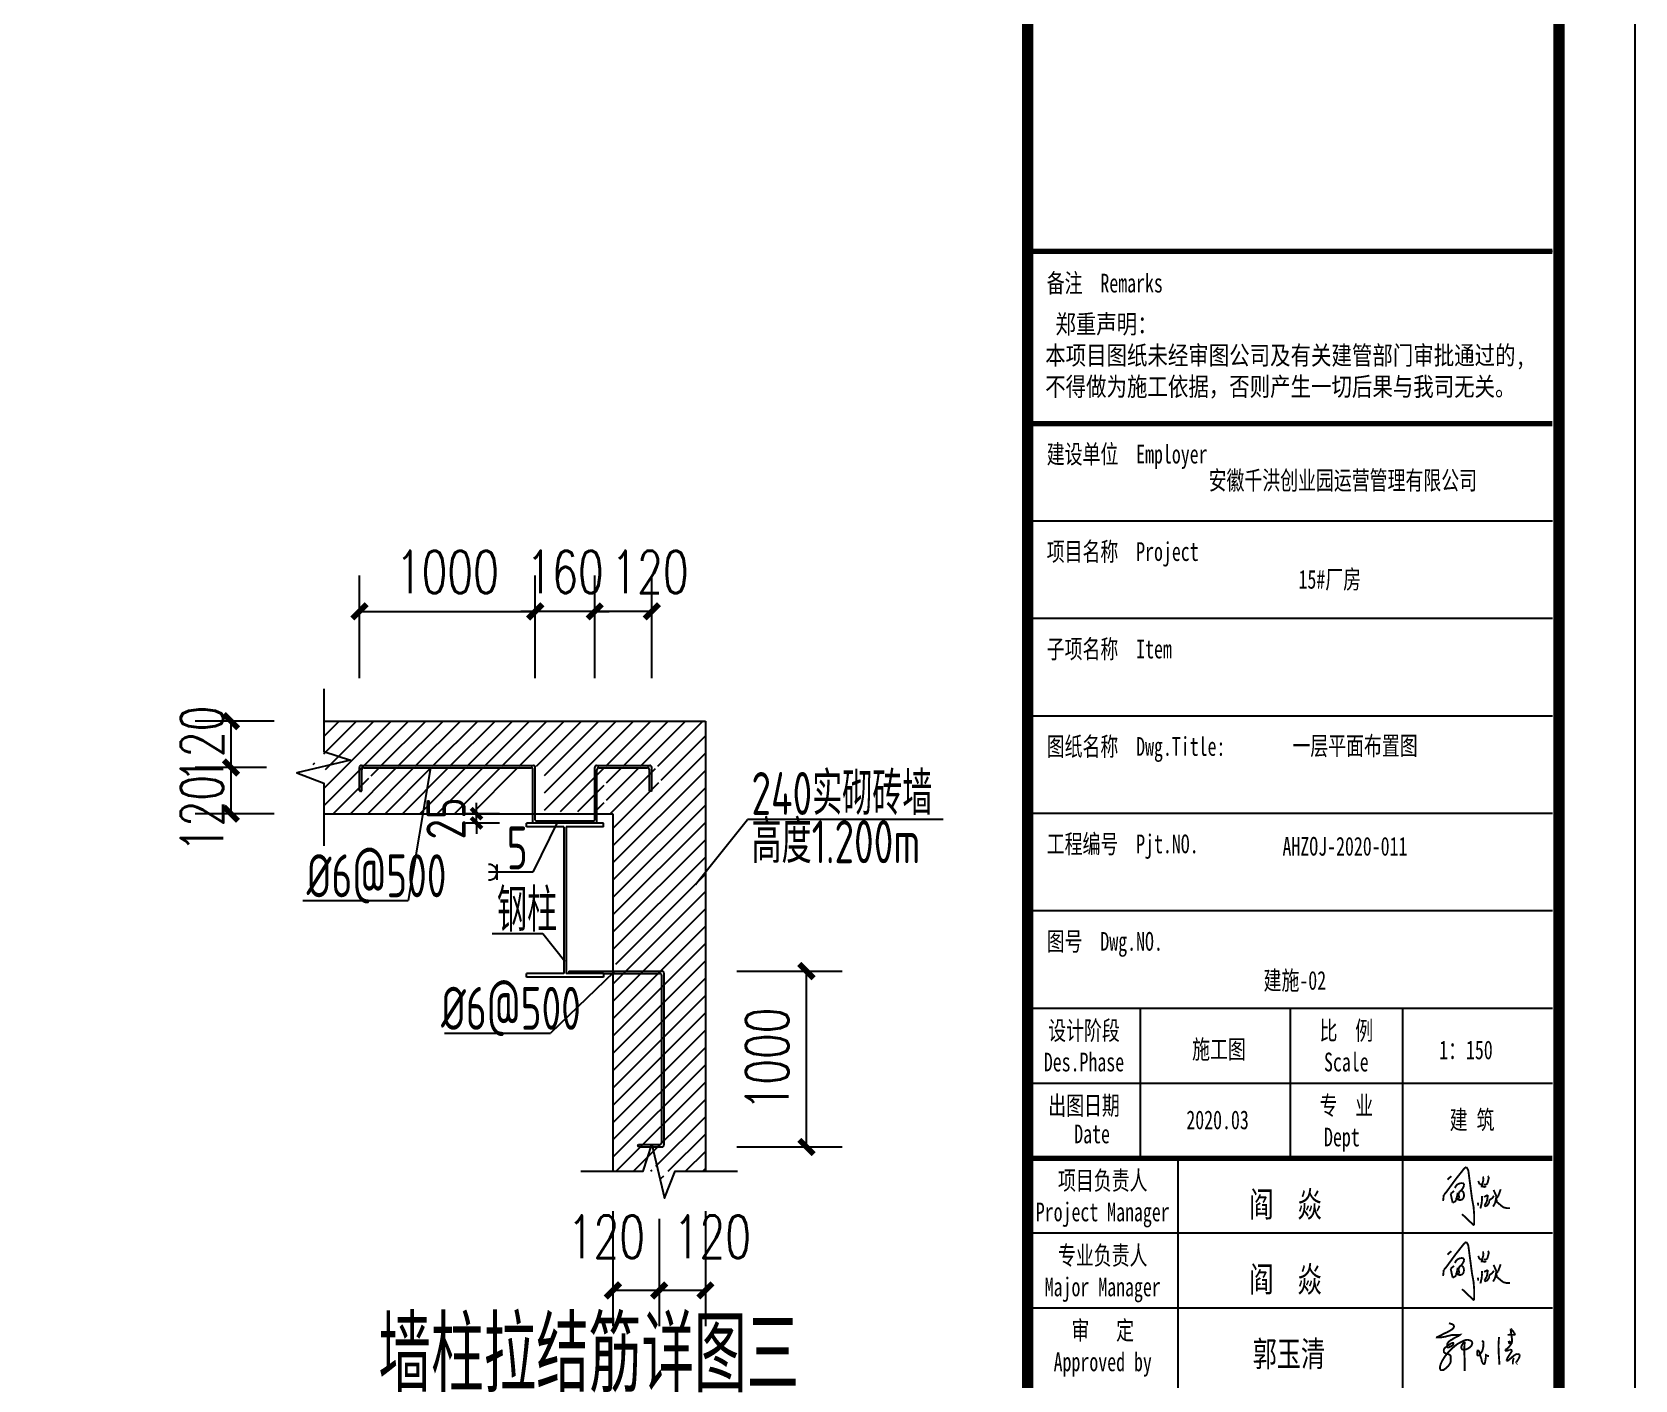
# Model space of a CAD drawing. Extents: x 177291 to 1288761, y 177638 to 322898.
# Drawn here: x 381941 to 404341, y 262986 to 281823 of the extents above; entities that cross this region are included whole.
import ezdxf
from ezdxf.enums import TextEntityAlignment as Align

# ---------------------------------------------------------------- set-up
doc = ezdxf.new("R2010")
doc.units = 0
doc.header["$LTSCALE"] = 1000
for name, color, linetype in [('AXIS', 3, 'Continuous'), ('GZ', 50, 'Continuous'), ('PUB_TITLE', 4, 'Continuous'), ('TEXT', 7, 'Continuous'), ('图框文字', 120, 'Continuous'), ('填充', 251, 'Continuous')]:
    doc.layers.add(name, color=color, linetype=linetype)
doc.styles.add('_gyy_title_ST', font='', dxfattribs={"width": 0.8})
doc.styles.add('_TCH_DIM_T3', font='SIMPLEX', dxfattribs={"width": 0.705882, "bigfont": 'GBCBIG'})
doc.styles.add('TSSD_Dimension', font='Tssdeng.shx', dxfattribs={"width": 0.8, "bigfont": 'hztxt.shx'})
doc.styles.add('TSSD_Norm', font='tssdeng.shx', dxfattribs={"bigfont": 'hztxt.shx'})
doc.styles.get('_gyy_title_ST').set_extended_font_data('SimSun')
doc.dimstyles.new('TCH-200-1', dxfattribs={"dimtxt": 595, "dimasz": 200, "dimexe": 500, "dimexo": 600, "dimgap": 252.5, "dimtad": 1, "dimdec": 0, "dimzin": 0, "dimdsep": 46, "dimtxsty": '_TCH_DIM_T3', "dimblk": 'ARCHTICK', "dimcen": 0.09, "dimclrd": 3, "dimclre": 3, "dimclrt": 7, "dimazin": 2, "dimtfac": 1, "dimtdec": 0, "dimtix": 1, "dimtmove": 2, "dimatfit": 3, "dimfxl": 1, "dimtolj": 1, "dimtzin": 0, "dimarcsym": 0})
doc.dimstyles.new('TSSD_150_150', dxfattribs={"dimtxt": 550, "dimasz": 150, "dimexe": 150, "dimexo": 375, "dimgap": 150, "dimtad": 1, "dimdec": 0, "dimzin": 0, "dimdsep": 46, "dimtxsty": 'TSSD_Dimension', "dimblk": 'ARCHTICK', "dimcen": 0, "dimdle": 150, "dimclrd": 256, "dimclre": 256, "dimclrt": 7, "dimadec": 0, "dimazin": 0, "dimtfac": 1, "dimtdec": 0, "dimtix": 1, "dimtmove": 2, "dimatfit": 3, "dimfxl": 1, "dimtolj": 1, "dimtzin": 0, "dimarcsym": 0})

# ---------------------------------------------------------------- blocks, each defined once
blk = doc.blocks.new('_ArchTick')
at = {"color": 0, "linetype": 'ByBlock', "const_width": 0.4}
blk.add_lwpolyline([(-0.5, -0.5), (0.5, 0.5)], dxfattribs=at)
blk = doc.blocks.new('*D367')
at = {"layer": 'AXIS', "color": 3, "lineweight": -2, "transparency": 16777216}
for p, q in [((385219, 271546), (384221, 271546)), ((384721, 271546), (384721, 270899)), ((385327, 270899), (384221, 270899))]:
    blk.add_line(p, q, dxfattribs=at)
at = {"layer": 'Defpoints', "color": 0, "transparency": 16777216}
for p in [(385819, 271546), (384721, 270899), (385927, 270899)]:
    blk.add_point(p, dxfattribs=at)
at = {"layer": 'AXIS', "color": 3, "lineweight": -2, "transparency": 16777216, "xscale": 200, "yscale": 200, "zscale": 200}
for p, rotation in [((384721, 271546), 90), ((384721, 270899), 270)]:
    blk.add_blockref('_ArchTick', p, dxfattribs=dict(at, rotation=rotation))
at = {"layer": 'AXIS', "color": 7, "transparency": 16777216, "insert": (384316, 270900), "char_height": 595, "attachment_point": 5, "rotation": 90, "style": '_TCH_DIM_T3'}
blk.add_mtext('\\A1;120', dxfattribs=at)
blk = doc.blocks.new('*D368')
at = {"color": 3, "linetype": 'ByBlock', "lineweight": -2, "transparency": 16777216}
for p, q in [((385327, 272193), (384221, 272193)), ((384721, 272193), (384721, 271546)), ((385219, 271546), (384221, 271546))]:
    blk.add_line(p, q, dxfattribs=at)
at = {"layer": 'Defpoints', "color": 0, "linetype": 'ByBlock', "transparency": 16777216}
for p in [(385927, 272193), (384721, 271546), (385819, 271546)]:
    blk.add_point(p, dxfattribs=at)
at = {"color": 3, "linetype": 'ByBlock', "lineweight": -2, "transparency": 16777216, "xscale": 200, "yscale": 200, "zscale": 200}
for p, rotation in [((384721, 272193), 90), ((384721, 271546), 270)]:
    blk.add_blockref('_ArchTick', p, dxfattribs=dict(at, rotation=rotation))
at = {"color": 7, "linetype": 'ByBlock', "transparency": 16777216, "insert": (384316, 271869), "char_height": 595, "attachment_point": 5, "rotation": 90, "style": '_TCH_DIM_T3'}
blk.add_mtext('\\A1;120', dxfattribs=at)
blk = doc.blocks.new('*D369')
at = {"layer": 'AXIS', "color": 3, "lineweight": -2, "transparency": 16777216}
for p, q in [((391789, 268700), (393263, 268700)), ((392763, 266242), (392763, 268700)), ((391789, 266242), (393263, 266242))]:
    blk.add_line(p, q, dxfattribs=at)
at = {"layer": 'Defpoints', "color": 0, "transparency": 16777216}
for p in [(391189, 268700), (392763, 268700), (391189, 266242)]:
    blk.add_point(p, dxfattribs=at)
at = {"layer": 'AXIS', "color": 3, "lineweight": -2, "transparency": 16777216, "xscale": 200, "yscale": 200, "zscale": 200}
for p, rotation in [((392763, 268700), 90), ((392763, 266242), 270)]:
    blk.add_blockref('_ArchTick', p, dxfattribs=dict(at, rotation=rotation))
at = {"layer": 'AXIS', "color": 7, "transparency": 16777216, "insert": (392213, 267471), "char_height": 595, "attachment_point": 5, "rotation": 90, "style": '_TCH_DIM_T3'}
blk.add_mtext('\\A1;1000', dxfattribs=at)
blk = doc.blocks.new('*D370')
at = {"layer": 'AXIS', "color": 3, "lineweight": -2, "transparency": 16777216}
for p, q in [((390058, 265346), (390058, 263736)), ((390705, 265238), (390705, 263736)), ((390705, 264236), (390058, 264236))]:
    blk.add_line(p, q, dxfattribs=at)
at = {"layer": 'Defpoints', "color": 0, "transparency": 16777216}
for p in [(390058, 265946), (390705, 265838), (390058, 264236)]:
    blk.add_point(p, dxfattribs=at)
at = {"layer": 'AXIS', "color": 3, "lineweight": -2, "transparency": 16777216, "xscale": 200, "yscale": 200, "zscale": 200, "rotation": 180}
blk.add_blockref('_ArchTick', (390058, 264236), dxfattribs=at)
at = {"layer": 'AXIS', "color": 3, "lineweight": -2, "transparency": 16777216, "xscale": 200, "yscale": 200, "zscale": 200}
blk.add_blockref('_ArchTick', (390705, 264236), dxfattribs=at)
at = {"layer": 'AXIS', "color": 7, "transparency": 16777216, "insert": (389966, 264987), "char_height": 595, "attachment_point": 5, "style": '_TCH_DIM_T3'}
blk.add_mtext('\\A1;120', dxfattribs=at)
blk = doc.blocks.new('*D371')
at = {"layer": 'AXIS', "color": 3, "lineweight": -2, "transparency": 16777216}
for p, q in [((390705, 265238), (390705, 263736)), ((391352, 265346), (391352, 263736)), ((391352, 264236), (390705, 264236))]:
    blk.add_line(p, q, dxfattribs=at)
at = {"layer": 'Defpoints', "color": 0, "transparency": 16777216}
for p in [(391352, 265946), (390705, 265838), (390705, 264236)]:
    blk.add_point(p, dxfattribs=at)
at = {"layer": 'AXIS', "color": 3, "lineweight": -2, "transparency": 16777216, "xscale": 200, "yscale": 200, "zscale": 200, "rotation": 180}
blk.add_blockref('_ArchTick', (390705, 264236), dxfattribs=at)
at = {"layer": 'AXIS', "color": 3, "lineweight": -2, "transparency": 16777216, "xscale": 200, "yscale": 200, "zscale": 200}
blk.add_blockref('_ArchTick', (391352, 264236), dxfattribs=at)
at = {"layer": 'AXIS', "color": 7, "transparency": 16777216, "insert": (391447, 264987), "char_height": 595, "attachment_point": 5, "style": '_TCH_DIM_T3'}
blk.add_mtext('\\A1;120', dxfattribs=at)
blk = doc.blocks.new('*D372')
at = {"layer": 'AXIS', "linetype": 'ByBlock', "lineweight": -2, "transparency": 16777216}
for p, q in [((388152, 270899), (388152, 271049)), ((388475, 270899), (388002, 270899)), ((388152, 270769), (388152, 270899)), ((388475, 270769), (388002, 270769)), ((388152, 270769), (388152, 270619))]:
    blk.add_line(p, q, dxfattribs=at)
at = {"layer": 'Defpoints', "color": 0, "linetype": 'ByBlock', "transparency": 16777216}
for p in [(388152, 270899), (388850, 270899), (388850, 270769)]:
    blk.add_point(p, dxfattribs=at)
at = {"layer": 'AXIS', "linetype": 'ByBlock', "lineweight": -2, "transparency": 16777216, "xscale": 150, "yscale": 150, "zscale": 150}
for p, rotation in [((388152, 270899), 270), ((388152, 270769), 90)]:
    blk.add_blockref('_ArchTick', p, dxfattribs=dict(at, rotation=rotation))
at = {"layer": 'AXIS', "color": 7, "linetype": 'ByBlock', "transparency": 16777216, "insert": (387727, 270834), "char_height": 550, "attachment_point": 5, "rotation": 90, "style": 'TSSD_Dimension'}
blk.add_mtext('\\A1;25', dxfattribs=at)
blk = doc.blocks.new('*D373')
at = {"layer": 'AXIS', "color": 3, "lineweight": -2, "transparency": 16777216}
for p, q in [((389804, 272793), (389804, 274227)), ((390601, 272793), (390601, 274227)), ((390601, 273727), (389804, 273727))]:
    blk.add_line(p, q, dxfattribs=at)
at = {"layer": 'Defpoints', "color": 0, "transparency": 16777216}
for p in [(389804, 273727), (389804, 272193), (390601, 272193)]:
    blk.add_point(p, dxfattribs=at)
at = {"layer": 'AXIS', "color": 3, "lineweight": -2, "transparency": 16777216, "xscale": 200, "yscale": 200, "zscale": 200, "rotation": 180}
blk.add_blockref('_ArchTick', (389804, 273727), dxfattribs=at)
at = {"layer": 'AXIS', "color": 3, "lineweight": -2, "transparency": 16777216, "xscale": 200, "yscale": 200, "zscale": 200}
blk.add_blockref('_ArchTick', (390601, 273727), dxfattribs=at)
at = {"layer": 'AXIS', "color": 7, "transparency": 16777216, "insert": (390576, 274277), "char_height": 595, "attachment_point": 5, "style": '_TCH_DIM_T3'}
blk.add_mtext('\\A1;120', dxfattribs=at)
blk = doc.blocks.new('*D374')
at = {"layer": 'AXIS', "color": 3, "lineweight": -2, "transparency": 16777216}
for p, q in [((388974, 272793), (388974, 274227)), ((389804, 272793), (389804, 274227)), ((388974, 273727), (388774, 273727)), ((389804, 273727), (388974, 273727)), ((389804, 273727), (390004, 273727))]:
    blk.add_line(p, q, dxfattribs=at)
at = {"layer": 'Defpoints', "color": 0, "transparency": 16777216}
for p in [(388974, 273727), (388974, 272193), (389804, 272193)]:
    blk.add_point(p, dxfattribs=at)
at = {"layer": 'AXIS', "color": 3, "lineweight": -2, "transparency": 16777216, "xscale": 200, "yscale": 200, "zscale": 200}
blk.add_blockref('_ArchTick', (388974, 273727), dxfattribs=at)
at = {"layer": 'AXIS', "color": 3, "lineweight": -2, "transparency": 16777216, "xscale": 200, "yscale": 200, "zscale": 200, "rotation": 180}
blk.add_blockref('_ArchTick', (389804, 273727), dxfattribs=at)
at = {"layer": 'AXIS', "color": 7, "transparency": 16777216, "insert": (389389, 274277), "char_height": 595, "attachment_point": 5, "style": '_TCH_DIM_T3'}
blk.add_mtext('\\A1;160', dxfattribs=at)
blk = doc.blocks.new('*D375')
at = {"layer": 'AXIS', "color": 3, "lineweight": -2, "transparency": 16777216}
for p, q in [((386517, 272793), (386517, 274227)), ((388974, 272793), (388974, 274227)), ((386517, 273727), (388974, 273727))]:
    blk.add_line(p, q, dxfattribs=at)
at = {"layer": 'Defpoints', "color": 0, "transparency": 16777216}
for p in [(388974, 273727), (386517, 272193), (388974, 272193)]:
    blk.add_point(p, dxfattribs=at)
at = {"layer": 'AXIS', "color": 3, "lineweight": -2, "transparency": 16777216, "xscale": 200, "yscale": 200, "zscale": 200, "rotation": 180}
blk.add_blockref('_ArchTick', (386517, 273727), dxfattribs=at)
at = {"layer": 'AXIS', "color": 3, "lineweight": -2, "transparency": 16777216, "xscale": 200, "yscale": 200, "zscale": 200}
blk.add_blockref('_ArchTick', (388974, 273727), dxfattribs=at)
at = {"layer": 'AXIS', "color": 7, "transparency": 16777216, "insert": (387745, 274277), "char_height": 595, "attachment_point": 5, "style": '_TCH_DIM_T3'}
blk.add_mtext('\\A1;1000', dxfattribs=at)
blk = doc.blocks.new('asdf')
at = {"color": 2, "lineweight": 25, "const_width": 25}
for points in [[(2531180, 1895021), (2531310, 1895199)], [(2531201, 1895196), (2531253, 1895242)], [(2531310, 1895199), (2531428, 1895348)], [(2531428, 1895348), (2531455, 1895365)], [(2531455, 1895365), (2531480, 1895318)], [(2531480, 1895318), (2531529, 1894945)], [(2531612, 1895178), (2531630, 1895135)], [(2531681, 1895194), (2531671, 1895149)], [(2531677, 1895238), (2531681, 1895194)], [(2531744, 1895184), (2531734, 1895144)], [(2531740, 1895244), (2531751, 1895233)], [(2531751, 1895205), (2531744, 1895184)], [(2531751, 1895233), (2531751, 1895205)], [(2531144, 1894910), (2531152, 1894991)], [(2531152, 1894991), (2531180, 1895021)], [(2531288, 1895046), (2531245, 1895006)], [(2531245, 1895006), (2531261, 1894932)], [(2531301, 1895084), (2531314, 1895109)], [(2531314, 1895109), (2531322, 1895121)], [(2531321, 1894951), (2531334, 1894984)], [(2531322, 1895121), (2531341, 1895136)], [(2531334, 1894984), (2531336, 1895022)], [(2531341, 1895136), (2531372, 1895148)], [(2531345, 1894996), (2531367, 1895042)], [(2531360, 1894945), (2531351, 1894996)], [(2531367, 1895042), (2531382, 1895054)], [(2531372, 1895148), (2531403, 1895151)], [(2531382, 1895054), (2531401, 1895042)], [(2531407, 1895082), (2531389, 1895056)], [(2531401, 1895042), (2531414, 1895027)], [(2531403, 1895151), (2531421, 1895140)], [(2531423, 1895114), (2531407, 1895082)], [(2531421, 1894971), (2531409, 1894940)], [(2531414, 1895027), (2531422, 1895000)], [(2531421, 1895140), (2531423, 1895114)], [(2531422, 1895000), (2531421, 1894971)], [(2531630, 1895135), (2531645, 1895132)], [(2531645, 1895132), (2531659, 1895133)], [(2531658, 1895106), (2531656, 1895092)], [(2531671, 1895149), (2531658, 1895106)], [(2531661, 1894978), (2531664, 1894948)], [(2531671, 1895106), (2531703, 1895096)], [(2531712, 1895127), (2531687, 1895132)], [(2531690, 1894965), (2531741, 1894991)], [(2531703, 1895096), (2531716, 1895110)], [(2531734, 1895144), (2531712, 1895127)], [(2531741, 1894991), (2531728, 1894906)], [(2531804, 1894953), (2531821, 1894982)], [(2531817, 1895058), (2531855, 1894974)], [(2531855, 1894974), (2531845, 1894919)], [(2531878, 1894974), (2531855, 1894949)], [(2531912, 1895067), (2531878, 1894974)], [(2531261, 1894932), (2531271, 1894889)], [(2531271, 1894889), (2531288, 1894893)], [(2531288, 1894893), (2531319, 1894920)], [(2531319, 1894920), (2531321, 1894951)], [(2531338, 1894938), (2531326, 1894956)], [(2531346, 1894925), (2531338, 1894938)], [(2531339, 1894936), (2531360, 1894945)], [(2531387, 1894925), (2531346, 1894925)], [(2531409, 1894940), (2531387, 1894925)], [(2531529, 1894945), (2531550, 1894833)], [(2531550, 1894833), (2531558, 1894732)], [(2531610, 1894887), (2531611, 1894847)], [(2531658, 1894880), (2531641, 1894811)], [(2531664, 1894948), (2531658, 1894880)], [(2531728, 1894906), (2531694, 1894847)], [(2531694, 1894847), (2531720, 1894839)], [(2531720, 1894839), (2531758, 1894885)], [(2531758, 1894919), (2531804, 1894953)], [(2531758, 1894885), (2531758, 1894919)], [(2531835, 1894880), (2531810, 1894836)], [(2531845, 1894919), (2531835, 1894880)], [(2531855, 1894949), (2531853, 1894942)], [(2531853, 1894942), (2531864, 1894888)], [(2531862, 1894897), (2531907, 1894859)], [(2531907, 1894859), (2531945, 1894828)], [(2531945, 1894828), (2531993, 1894816)], [(2531993, 1894816), (2532034, 1894816)], [(2531555, 1894585), (2531397, 1894735)], [(2531558, 1894626), (2531555, 1894585)], [(2531558, 1894732), (2531558, 1894626)]]:
    blk.add_lwpolyline(points, dxfattribs=at)
blk = doc.blocks.new('wfadf')
at = {"color": 2, "lineweight": 25, "const_width": 25}
for points in [[(2531221, 1893280), (2531268, 1893267), (2531280, 1893258), (2531285, 1893250), (2531289, 1893239), (2531287, 1893226), (2531279, 1893214), (2531266, 1893200), (2531240, 1893184), (2531192, 1893157), (2531155, 1893142), (2531122, 1893123), (2531089, 1893107), (2531063, 1893096), (2531061, 1893091), (2531109, 1893090), (2531136, 1893095), (2531162, 1893099), (2531182, 1893103), (2531204, 1893109), (2531229, 1893116), (2531261, 1893123), (2531306, 1893123), (2531348, 1893125), (2531368, 1893126), (2531354, 1893113), (2531289, 1893081), (2531258, 1893060), (2531236, 1893048), (2531213, 1893026), (2531203, 1893014), (2531197, 1892999), (2531197, 1892980), (2531197, 1892967), (2531201, 1892959), (2531209, 1892956), (2531223, 1892960), (2531255, 1892976), (2531265, 1892983), (2531278, 1892994), (2531283, 1893005), (2531283, 1893010), (2531280, 1893016), (2531268, 1893016), (2531256, 1893014), (2531231, 1892999), (2531206, 1892983), (2531187, 1892967), (2531163, 1892946), (2531155, 1892932), (2531152, 1892912), (2531156, 1892892), (2531169, 1892880), (2531194, 1892873), (2531218, 1892866), (2531239, 1892852), (2531246, 1892838), (2531245, 1892809), (2531246, 1892782), (2531243, 1892758), (2531229, 1892732), (2531210, 1892706), (2531188, 1892686), (2531165, 1892668), (2531149, 1892657), (2531130, 1892654), (2531116, 1892655), (2531107, 1892664), (2531102, 1892674), (2531102, 1892689), (2531104, 1892708), (2531111, 1892733), (2531129, 1892774), (2531149, 1892807), (2531168, 1892837), (2531190, 1892865), (2531212, 1892893), (2531255, 1892938), (2531298, 1892974), (2531333, 1893002), (2531366, 1893021), (2531413, 1893044), (2531436, 1893054), (2531455, 1893058), (2531478, 1893058), (2531506, 1893051), (2531525, 1893038), (2531531, 1893026), (2531534, 1893013), (2531528, 1892997), (2531522, 1892981), (2531502, 1892960), (2531479, 1892944), (2531442, 1892928), (2531413, 1892927), (2531395, 1892933), (2531387, 1892949), (2531386, 1892964), (2531390, 1892977), (2531398, 1892992), (2531412, 1893015), (2531422, 1893021), (2531431, 1893022), (2531425, 1892920), (2531430, 1892817), (2531432, 1892667), (2531432, 1892642)], [(2531661, 1893048), (2531679, 1893035), (2531682, 1893015), (2531680, 1892967), (2531667, 1892912), (2531644, 1892876), (2531631, 1892856), (2531618, 1892849), (2531606, 1892849), (2531599, 1892860), (2531598, 1892890), (2531603, 1892914), (2531616, 1892915), (2531626, 1892898), (2531636, 1892856), (2531655, 1892804), (2531659, 1892776), (2531664, 1892764), (2531672, 1892749), (2531680, 1892740), (2531686, 1892737), (2531691, 1892736), (2531697, 1892739), (2531704, 1892762), (2531713, 1892817), (2531715, 1892846), (2531715, 1892856), (2531741, 1892842), (2531758, 1892842)], [(2531889, 1893096), (2531883, 1892990), (2531884, 1892899), (2531891, 1892801), (2531895, 1892727)], [(2532003, 1893125), (2532035, 1893127)], [(2532019, 1893041), (2532060, 1893017)], [(2532020, 1893041), (2532019, 1893034), (2532020, 1893030), (2532021, 1893025), (2532022, 1893021), (2532024, 1893017), (2532028, 1893015), (2532030, 1893014), (2532052, 1893011), (2532057, 1893011)], [(2532035, 1893127), (2532056, 1893125)], [(2532045, 1893207), (2532044, 1893200)], [(2532044, 1893200), (2532056, 1893113)], [(2532059, 1893195), (2532045, 1893207)], [(2532056, 1893125), (2532090, 1893125)], [(2532056, 1893113), (2532062, 1893074)], [(2532075, 1893175), (2532059, 1893195)], [(2532062, 1893074), (2532064, 1893030)], [(2532091, 1893154), (2532075, 1893175)], [(2532090, 1893125), (2532105, 1893125)], [(2532105, 1893125), (2532091, 1893154)], [(2531975, 1892927), (2531970, 1892912)], [(2531970, 1892912), (2531986, 1892913)], [(2531999, 1892940), (2531975, 1892927)], [(2531986, 1892913), (2531999, 1892914)], [(2532021, 1892847), (2531996, 1892806)], [(2532033, 1892977), (2531999, 1892940)], [(2531999, 1892914), (2532006, 1892916)], [(2532006, 1892916), (2532021, 1892922)], [(2532017, 1892789), (2532063, 1892827)], [(2532021, 1892922), (2532026, 1892925)], [(2532055, 1892899), (2532021, 1892847)], [(2532026, 1892925), (2532030, 1892927)], [(2532030, 1892927), (2532039, 1892927)], [(2532060, 1893017), (2532033, 1892977)], [(2532039, 1892927), (2532055, 1892923)], [(2532055, 1892923), (2532063, 1892920)], [(2532064, 1892913), (2532055, 1892899)], [(2532064, 1893030), (2532057, 1893011)], [(2532063, 1892920), (2532064, 1892913)], [(2532063, 1892827), (2532100, 1892857)], [(2532100, 1892857), (2532115, 1892866)], [(2532115, 1892866), (2532132, 1892870)], [(2532132, 1892870), (2532148, 1892870)], [(2532148, 1892870), (2532160, 1892865)], [(2532164, 1892834), (2532150, 1892805)], [(2532160, 1892865), (2532166, 1892855)], [(2532166, 1892855), (2532164, 1892834)], [(2531992, 1892787), (2531992, 1892776)], [(2531992, 1892776), (2531999, 1892774)], [(2531996, 1892806), (2531992, 1892787)], [(2531999, 1892774), (2532017, 1892789)], [(2532085, 1892819), (2532074, 1892766), (2532074, 1892741), (2532074, 1892734)], [(2532119, 1892759), (2532108, 1892755)], [(2532129, 1892774), (2532119, 1892759)], [(2532133, 1892737), (2532125, 1892733)], [(2532150, 1892805), (2532129, 1892774)]]:
    blk.add_lwpolyline(points, dxfattribs=at)

msp = doc.modelspace()

# ---------------------------------------------------------------- hatches: boundary and pattern name
at = {"layer": '填充', "ltscale": 100}
h = msp.add_hatch(dxfattribs=at)
h.set_pattern_fill('ANSI31', color=256, scale=107.773627, style=0)
h.set_pattern_definition([(45, (40767.49, -343783.34), (-120.979347, 120.979347), [])])
edge = h.paths.add_edge_path()
edge.add_arc((386674.36, 271535.22), 26.94, 90, 180)
edge.add_line((386647.41, 271535.22), (386647.41, 271206.51))
edge.add_spline(control_points=[(386647.41, 271206.51), (386650.42, 271204.64), (386655.94, 271201.22), (386661.19, 271204.85), (386663.58, 271206.51)], knot_values=[0, 0, 0, 0, 8.90891949, 16.35593522, 16.35593522, 16.35593522, 16.35593522], degree=3, periodic=0)
edge.add_spline(control_points=[(386647.41, 271206.51), (386651.82, 271209.49), (386661.02, 271215.71), (386667.91, 271195.55), (386676.02, 271203.05), (386679.75, 271206.51)], knot_values=[0, 0, 0, 0, 12.00872034, 25.07417316, 36.21689689, 36.21689689, 36.21689689, 36.21689689], degree=3, periodic=0)
edge.add_line((386679.75, 271206.51), (386679.75, 271502.88))
edge.add_arc((386706.69, 271502.88), 26.94, 90, 180, ccw=False)
edge.add_line((386706.69, 271529.83), (388729.1, 271529.83))
edge.add_line((388729.1, 271529.83), (388171.19, 270899.35))
edge.add_line((388171.19, 270899.35), (386016.94, 270899.35))
edge.add_line((386016.94, 270899.35), (386016.94, 271447.45))
edge.add_line((386016.94, 271447.45), (386210.93, 271447.45))
edge.add_line((386210.93, 271447.45), (385822.95, 271609.11))
edge.add_line((385822.95, 271609.11), (386016.94, 271609.11))
edge.add_line((386016.94, 271609.11), (386016.94, 272192.64))
edge.add_line((386016.94, 272192.64), (391351.73, 272192.64))
edge.add_line((391351.73, 272192.64), (391351.73, 265902.39))
edge.add_line((391351.73, 265902.39), (390768.21, 265902.39))
edge.add_line((390768.21, 265902.39), (390768.21, 265708.4))
edge.add_line((390768.21, 265708.4), (390606.55, 266096.38))
edge.add_line((390606.55, 266096.38), (390606.55, 265902.39))
edge.add_line((390606.55, 265902.39), (390058.45, 265902.39))
edge.add_line((390058.45, 265902.39), (390058.45, 268678.55))
edge.add_line((390058.45, 268678.55), (390181.93, 268797.77))
edge.add_line((390181.93, 268797.77), (390661.98, 268797.77))
edge.add_arc((390661.98, 268770.82), 26.94, 0, 90, ccw=False)
edge.add_arc((390661.98, 268770.82), 26.94, 0, 90)
edge.add_line((390661.98, 268797.77), (390058.45, 268797.77))
edge.add_line((390058.45, 268797.77), (390058.45, 268830.1))
edge.add_line((390058.45, 268830.1), (390694.31, 268830.1))
edge.add_arc((390694.31, 268803.15), 26.94, 0, 90, ccw=False)
edge.add_arc((390694.31, 268803.15), 26.94, 0, 90)
edge.add_line((390694.31, 268830.1), (390058.45, 268830.1))
edge.add_line((390058.45, 268830.1), (390058.45, 270899.35))
edge.add_line((390058.45, 270899.35), (389966.84, 270899.35))
edge.add_line((389966.84, 270899.35), (389966.84, 271502.88))
edge.add_arc((389993.79, 271502.88), 26.94, 90, 180, ccw=False)
edge.add_line((389993.79, 271529.83), (390672.76, 271529.83))
edge.add_arc((390672.76, 271502.88), 26.94, 0, 90, ccw=False)
edge.add_line((390699.7, 271502.88), (390699.7, 271206.51))
edge.add_spline(control_points=[(390699.7, 271206.51), (390703.43, 271203.05), (390711.54, 271195.55), (390718.43, 271215.71), (390727.63, 271209.49), (390732.03, 271206.51)], knot_values=[0, 0, 0, 0, 11.14272373, 24.20817655, 36.21689689, 36.21689689, 36.21689689, 36.21689689], degree=3, periodic=0)
edge.add_spline(control_points=[(390715.87, 271206.51), (390718.26, 271204.85), (390723.5, 271201.22), (390729.03, 271204.64), (390732.03, 271206.51)], knot_values=[0, 0, 0, 0, 7.44701573, 16.35593522, 16.35593522, 16.35593522, 16.35593522], degree=3, periodic=0)
edge.add_line((390732.03, 271206.51), (390732.03, 271535.22))
edge.add_arc((390705.09, 271535.22), 26.94, 0, 90)
edge.add_line((390705.09, 271562.16), (389961.45, 271562.16))
edge.add_arc((389961.45, 271535.22), 26.94, 90, 180)
edge.add_line((389934.51, 271535.22), (389934.51, 270937.07))
edge.add_arc((389929.12, 270937.07), 5.39, 270, 360, ccw=False)
edge.add_line((389929.12, 270931.68), (389110.04, 270931.68))
edge.add_arc((389110.04, 270937.07), 5.39, 180, 270, ccw=False)
edge.add_line((389104.65, 270937.07), (389104.65, 271535.22))
edge.add_arc((389077.71, 271535.22), 26.94, 0, 90)
edge.add_line((389077.71, 271562.16), (386674.36, 271562.16))

# ---------------------------------------------------------------- linework, layer by layer
at = {"linetype": 'ByBlock'}
for p, q in [((386016.94, 272192.64, 10360.35), (391351.73, 272192.64, 10360.35)), ((391351.73, 272192.64, 10360.35), (391351.73, 265902.39, 10360.35)), ((386016.94, 270899.35, 10360.35), (390058.45, 270899.35, 10360.35))]:
    msp.add_line(p, q, dxfattribs=at)
at = {"color": 6, "ltscale": 10}
for p, q in [((386516.78, 271217.83, 10360.35), (386516.78, 271546.53, 10360.35)), ((386543.72, 271573.48, 10360.35), (388947.08, 271573.48, 10360.35)), ((386549.11, 271217.83, 10360.35), (386549.11, 271514.2, 10360.35)), ((386576.06, 271541.15, 10360.35), (388914.74, 271541.15, 10360.35)), ((388941.69, 270768.82, 10360.35), (388941.69, 271514.2, 10360.35)), ((388974.02, 270806.55, 10360.35), (388974.02, 271546.53, 10360.35)), ((389803.88, 270806.55, 10360.35), (389803.88, 271546.53, 10360.35)), ((389830.82, 271573.48, 10360.35), (390574.46, 271573.48, 10360.35)), ((389836.21, 270768.82, 10360.35), (389836.21, 271514.2, 10360.35)), ((389863.15, 271541.15, 10360.35), (390542.13, 271541.15, 10360.35)), ((390569.07, 271217.83, 10360.35), (390569.07, 271514.2, 10360.35)), ((390601.4, 271217.83, 10360.35), (390601.4, 271546.53, 10360.35)), ((388979.41, 270801.16, 10360.35), (389798.49, 270801.16, 10360.35)), ((389442.84, 268699.57, 10360.35), (390743.5, 268699.57, 10360.35)), ((389442.84, 268699.57, 10360.35), (389442.84, 268667.24, 10360.35)), ((389927.82, 268667.24, 10360.35), (390711.17, 268667.24, 10360.35)), ((390738.11, 268640.3, 10360.35), (390738.11, 266301.61, 10360.35)), ((390770.44, 268672.63, 10360.35), (390770.44, 266269.28, 10360.35)), ((390414.79, 266274.66, 10360.35), (390711.17, 266274.66, 10360.35)), ((390414.79, 266242.33, 10360.35), (390743.5, 266242.33, 10360.35))]:
    msp.add_line(p, q, dxfattribs=at)
at = {"color": 0, "ltscale": 100}
msp.add_line((390058.45, 270899.35, 10360.35), (390058.45, 265902.39, 10360.35), dxfattribs=at)
at = {"linetype": 'ByBlock', "elevation": 10360.35}
for points in [[(386016.94, 272642.64), (386016.94, 272192.64), (386016.94, 271769.14), (386391.94, 271649.14), (385642.88, 271471.67), (386016.94, 271325.14), (386016.94, 270901.65), (386016.94, 270451.65)], [(389608.45, 265902.39), (390058.45, 265902.39), (390483.09, 265902.39), (390603.09, 266277.39), (390780.56, 265528.33), (390927.09, 265902.39), (391351.73, 265902.39), (391801.73, 265902.39)]]:
    msp.add_lwpolyline(points, dxfattribs=at)
at = {"color": 6, "ltscale": 10}
for centre, radius, start, end in [((386543.72, 271546.53, 10360.35), 26.94, 90, 180), ((386576.06, 271514.2, 10360.35), 26.94, 90, 180), ((388914.74, 271514.2, 10360.35), 26.94, 0, 90), ((388947.08, 271546.53, 10360.35), 26.94, 0, 90), ((389830.82, 271546.53, 10360.35), 26.94, 90, 180), ((389863.15, 271514.2, 10360.35), 26.94, 90, 180), ((390542.13, 271514.2, 10360.35), 26.94, 0, 90), ((390574.46, 271546.53, 10360.35), 26.94, 0, 90), ((388979.41, 270806.55, 10360.35), 5.39, 180, 270), ((389798.49, 270806.55, 10360.35), 5.39, 270, 0), ((390711.17, 268640.3, 10360.35), 26.94, 0, 90), ((390743.5, 268672.63, 10360.35), 26.94, 0, 90), ((390711.17, 266301.61, 10360.35), 26.94, 270, 0), ((390743.5, 266269.28, 10360.35), 26.94, 270, 0)]:
    msp.add_arc(centre, radius, start, end, dxfattribs=at)
for points in [[(386516.78, 271217.83, 10360.35), (386528.98, 271222.14, 10360.35), (386538.66, 271211.91, 10360.35), (386549.11, 271217.83, 10360.35)], [(386516.78, 271217.83, 10360.35), (386525.72, 271214.33, 10360.35), (386532.95, 271217.83, 10360.35)], [(390601.4, 271217.83, 10360.35), (390589.2, 271222.14, 10360.35), (390579.52, 271211.91, 10360.35), (390569.07, 271217.83, 10360.35)], [(390601.4, 271217.83, 10360.35), (390592.46, 271214.33, 10360.35), (390585.24, 271217.83, 10360.35)], [(390414.79, 266242.33, 10360.35), (390419.1, 266254.53, 10360.35), (390408.87, 266264.21, 10360.35), (390414.79, 266274.66, 10360.35)], [(390414.79, 266242.33, 10360.35), (390411.29, 266251.27, 10360.35), (390414.79, 266258.5, 10360.35)]]:
    msp.add_spline(points, degree=3, dxfattribs=at)
at = {"layer": 'AXIS'}
for p, q in [((387508.74, 271541.15, 10360.35), (387198.74, 269684.56, 10360.35)), ((391211.71, 269910.93, 10360.35), (391937.65, 270817.39, 10360.35)), ((394671.57, 270817.39, 10360.35), (391937.65, 270817.39, 10360.35)), ((389289.28, 270793.82, 10360.35), (388940.97, 270080.99, 10360.35)), ((388439.29, 269973.22, 10360.35), (388439.29, 270188.76, 10360.35)), ((388940.97, 270080.99, 10360.35), (388319.06, 270080.99, 10360.35)), ((385727.35, 269684.56, 10360.35), (387198.74, 269684.56, 10360.35)), ((389079.4, 269220.91, 10360.35), (388372.49, 269220.91, 10360.35)), ((389387.91, 268833.57, 10360.35), (389079.4, 269220.91, 10360.35)), ((390070.54, 268685.82, 10360.35), (389186.52, 267832.34, 10360.35)), ((387706.29, 267832.34, 10360.35), (389186.52, 267832.34, 10360.35))]:
    msp.add_line(p, q, dxfattribs=at)
msp.add_arc((388330.87, 270080.99, 10360.35), 108.42, 263.747899, 96.252101, dxfattribs=at)
at = {"layer": 'GZ', "ltscale": 100}
for p, q in [((389927.82, 270768.82, 10360.35), (388850.08, 270768.82, 10360.35)), ((388850.08, 270714.94, 10360.35), (388850.08, 270768.82, 10360.35)), ((389372.78, 270714.94, 10360.35), (388850.08, 270714.94, 10360.35)), ((389372.78, 270714.94, 10360.35), (389372.78, 268667.24, 10360.35)), ((389927.82, 270714.94, 10360.35), (389405.11, 270714.94, 10360.35)), ((389405.11, 270714.94, 10360.35), (389405.11, 268667.24, 10360.35)), ((389927.82, 270714.94, 10360.35), (389927.82, 270768.82, 10360.35)), ((389372.78, 268667.24, 10360.35), (388850.08, 268667.24, 10360.35)), ((388850.08, 268613.35, 10360.35), (388850.08, 268667.24, 10360.35)), ((389927.82, 268613.35, 10360.35), (388850.08, 268613.35, 10360.35)), ((389927.82, 268667.24, 10360.35), (389405.11, 268667.24, 10360.35)), ((389927.82, 268667.24, 10360.35), (389927.82, 268613.35, 10360.35))]:
    msp.add_line(p, q, dxfattribs=at)
at = {"layer": 'PUB_TITLE'}
for p, q in [((403188.82, 278758), (395856.09, 278758)), ((403188.82, 274986.88), (395856.09, 274986.88)), ((403188.82, 273625.08), (395856.09, 273625.08)), ((403188.82, 272263.29), (395856.09, 272263.29)), ((403188.82, 270901.49), (395856.09, 270901.49)), ((403188.82, 269539.7), (395856.09, 269539.7)), ((403188.82, 268177.91), (395856.09, 268177.91)), ((397427.39, 268177.91), (397427.39, 266082.84)), ((399522.45, 268177.91), (399522.45, 266082.84)), ((401093.75, 268177.91), (401093.75, 258750.1)), ((403188.82, 267130.37), (395856.09, 267130.37)), ((397951.15, 266082.84), (397951.15, 258750.1)), ((403188.82, 265035.31), (395856.09, 265035.31)), ((403188.82, 263987.77), (395856.09, 263987.77))]:
    msp.add_line(p, q, dxfattribs=at)
msp.add_lwpolyline([(315143.6, 314928.34), (404340.97, 314928.34), (404340.97, 251928.06), (315143.6, 251928.06)], close=True, dxfattribs=at)
at = {"layer": 'PUB_TITLE', "const_width": 159.09}
for points in [[(317795.12, 252988.67), (317795.12, 313867.73), (403280.36, 313867.73), (403280.36, 252988.67)], [(395856.09, 313867.73), (403280.36, 313867.73), (403280.36, 252988.67), (395856.09, 252988.67)]]:
    msp.add_lwpolyline(points, close=True, dxfattribs=at)
at = {"layer": 'PUB_TITLE', "const_width": 73.33}
for points in [[(395856.09, 278758), (403188.82, 278758)], [(395856.09, 276348.67), (403188.82, 276348.67)], [(395856.09, 266082.84), (403188.82, 266082.84)]]:
    msp.add_lwpolyline(points, dxfattribs=at)

# ---------------------------------------------------------------- block references
at = {"layer": '图框文字', "xscale": 1.04753362, "yscale": 1.04753362, "zscale": 1.04753362}
for name, p in [('asdf', (-2249797.9, -1719496.41)), ('asdf', (-2249797.9, -1720543.94)), ('wfadf', (-2249797.9, -1719496.41))]:
    msp.add_blockref(name, p, dxfattribs=at)

# ---------------------------------------------------------------- texts
at = {"layer": 'PUB_TITLE', "style": '_gyy_title_ST', "width": 0.7}
for s, height, p in [('备注  Remarks', 261.8831, (396121.15, 278183.68)), ('建设单位  Employer', 261.8831, (396121.15, 275793.48)), ('项目名称  Project', 261.8831, (396121.15, 274431.68)), ('子项名称  Item', 261.883, (396121.15, 273069.89)), ('图纸名称  Dwg.Title:', 261.8831, (396121.15, 271708.09)), ('工程编号  Pjt.NO.', 261.8831, (396121.15, 270346.3)), ('图号  Dwg.NO.', 261.8831, (396121.15, 268984.51))]:
    msp.add_text(s, height=height, dxfattribs=at).set_placement(p)
at = {"layer": 'PUB_TITLE', "color": 2, "style": '_gyy_title_ST', "width": 0.7}
for s, height, p in [('安徽千洪创业园运营管理有限公司', 261.8831, (400258.73, 275563.1)), ('15#厂房', 261.883, (400076.51, 274179.9))]:
    msp.add_text(s, height=height, dxfattribs=at).set_placement(p, align=Align.MIDDLE)
at = {"layer": 'PUB_TITLE', "color": 6, "style": '_gyy_title_ST', "width": 0.7}
msp.add_text('一层平面布置图', height=261.883, dxfattribs=at).set_placement((400429.38, 271852.16), align=Align.MIDDLE)
at = {"layer": 'PUB_TITLE', "color": 2, "style": '_gyy_title_ST', "width": 0.7}
msp.add_text('AHZOJ-2020-011', height=261.8831, dxfattribs=at).set_placement((400288.71, 270313.34), align=Align.CENTER)
at = {"layer": 'PUB_TITLE', "color": 6, "style": '_gyy_title_ST', "width": 0.7}
msp.add_text('建施-02', height=261.883, dxfattribs=at).set_placement((399588.4, 268438.94), align=Align.CENTER)
at = {"layer": 'PUB_TITLE', "style": '_gyy_title_ST', "width": 0.7}
for s, height, p in [('设计阶段', 261.883, (396641.74, 267737.94)), ('比  例', 261.883, (400308.1, 267737.94)), ('Des.Phase', 261.883, (396641.74, 267297.99)), ('Scale', 261.883, (400308.1, 267297.99)), ('出图日期', 261.883, (396641.74, 266690.41)), ('专  业', 261.883, (400308.1, 266690.41)), ('Date', 261.883, (396754.41, 266293.37)), ('Dept ', 261.883, (400308.1, 266250.45)), ('项目负责人', 261.883, (396903.62, 265642.88)), ('Project Manager', 261.8831, (396903.62, 265202.91)), ('专业负责人', 261.883, (396903.62, 264595.34)), ('Major Manager', 261.8831, (396903.62, 264155.38)), ('审   定', 261.883, (396903.63, 263547.81)), ('Approved by', 261.8831, (396903.62, 263107.84))]:
    msp.add_text(s, height=height, dxfattribs=at).set_placement(p, align=Align.CENTER)
at = {"layer": 'PUB_TITLE', "insert": (396099.26, 277872.4), "char_height": 261.8831, "width": 8380.269, "attachment_point": 1, "style": '_gyy_title_ST'}
msp.add_mtext(' 郑重声明：\\P本项目图纸未经审图公司及有关建管部门审批通过的,\\P不得做为施工依据，否则产生一切后果与我司无关。', dxfattribs=at)
at = {"layer": 'TEXT', "style": 'TSSD_Norm', "width": 0.7}
for s, p in [('240实砌砖墙', (391994.05, 270881.86, 10360.35)), ('高度1.200m', (391996.01, 270207.27, 10360.35)), ('5', (388575.84, 270120.96, 10360.35)), ('%%c6@500', (385778.82, 269731.4, 10360.35)), ('钢柱', (388438.56, 269251.79, 10360.35)), ('%%c6@500', (387657.1, 267879.18, 10360.35))]:
    msp.add_text(s, height=600, dxfattribs=at).set_placement(p)
at = {"layer": 'TEXT', "color": 3, "style": '_gyy_title_ST', "width": 0.7}
for s, p in [('阎  焱', (398952.02, 265263.08)), ('阎  焱', (398952.02, 264215.55)), ('郭玉清', (398999.19, 263174.01))]:
    msp.add_text(s, height=353.691, dxfattribs=at).set_placement(p)
at = {"layer": 'TEXT', "linetype": 'ByBlock', "style": 'TSSD_Norm', "width": 0.7}
msp.add_text('墙柱拉结筋详图三', height=1050, dxfattribs=at).set_placement((386781.74, 262499.57), align=Align.BOTTOM_LEFT)
at = {"layer": '图框文字', "color": 7, "style": '_gyy_title_ST', "width": 0.7}
for s, p in [('施工图', (398527.65, 267475.58)), ('1：150', (401979.32, 267467.29)), ('建 筑', (402064.98, 266489.66)), ('2020.03', (398508.28, 266489.66))]:
    msp.add_text(s, height=261.883, dxfattribs=at).set_placement(p, align=Align.CENTER)

# ---------------------------------------------------------------- dimensions: what is measured, and where the dimension line sits
at = {"linetype": 'ByBlock'}
dim = msp.add_linear_dim(base=(384721.05, 271545.99), p1=(385926.67, 272192.64), p2=(385818.89, 271545.99), angle=270, text='120', dimstyle='TCH-200-1', dxfattribs=at)
dim.commit()
dim.dimension.update_dxf_attribs({"geometry": '*D368', "text_midpoint": (384316.46, 271869.31), "dimtype": 160})
at = {"layer": 'AXIS'}
for p1, text, picture, middle in [((386516.78, 272192.64), '1000', '*D375', (387745.4, 274276.62)), ((389803.88, 272192.64), '160', '*D374', (389388.95, 274276.62))]:
    dim = msp.add_linear_dim(base=(388974.02, 273726.62), p1=p1, p2=(388974.02, 272192.64), text=text, dimstyle='TCH-200-1', dxfattribs=at)
    dim.commit()
    dim.dimension.update_dxf_attribs({"geometry": picture, "text_midpoint": middle})
for base, p1, p2, angle, picture, middle in [((389803.88, 273726.62), (390601.4, 272192.64), (389803.88, 272192.64), 180, '*D373', (390576.05, 274276.62)), ((384721.05, 270899.35), (385818.89, 271545.99), (385926.67, 270899.35), 270, '*D367', (384316.46, 270900.45))]:
    dim = msp.add_linear_dim(base=base, p1=p1, p2=p2, angle=angle, text='120', dimstyle='TCH-200-1', dxfattribs=at)
    dim.commit()
    dim.dimension.update_dxf_attribs({"geometry": picture, "text_midpoint": middle, "dimtype": 160})
at = {"layer": 'AXIS', "linetype": 'ByBlock'}
dim = msp.add_linear_dim(base=(388151.9, 270899.35), p1=(388850.08, 270768.82), p2=(388850.08, 270899.35), angle=90, text='25', dimstyle='TSSD_150_150', dxfattribs=at)
dim.commit()
dim.dimension.update_dxf_attribs({"geometry": '*D372', "text_midpoint": (387726.9, 270834.09)})
at = {"layer": 'AXIS'}
dim = msp.add_linear_dim(base=(392763.26, 268699.57), p1=(391188.82, 266242.33), p2=(391188.82, 268699.57), angle=270, text='1000', dimstyle='TCH-200-1', dxfattribs=at)
dim.commit()
dim.dimension.update_dxf_attribs({"geometry": '*D369', "text_midpoint": (392213.26, 267470.95)})
for base, p1, p2, picture, middle in [((390058.45, 264235.82), (390705.09, 265837.96), (390058.45, 265945.73), '*D370', (389965.7, 264987.21)), ((390705.09, 264235.82), (391351.73, 265945.73), (390705.09, 265837.96), '*D371', (391446.87, 264987.21))]:
    dim = msp.add_linear_dim(base=base, p1=p1, p2=p2, text='120', dimstyle='TCH-200-1', dxfattribs=at)
    dim.commit()
    dim.dimension.update_dxf_attribs({"geometry": picture, "text_midpoint": middle, "dimtype": 160})

doc.saveas('drawing.dxf')
